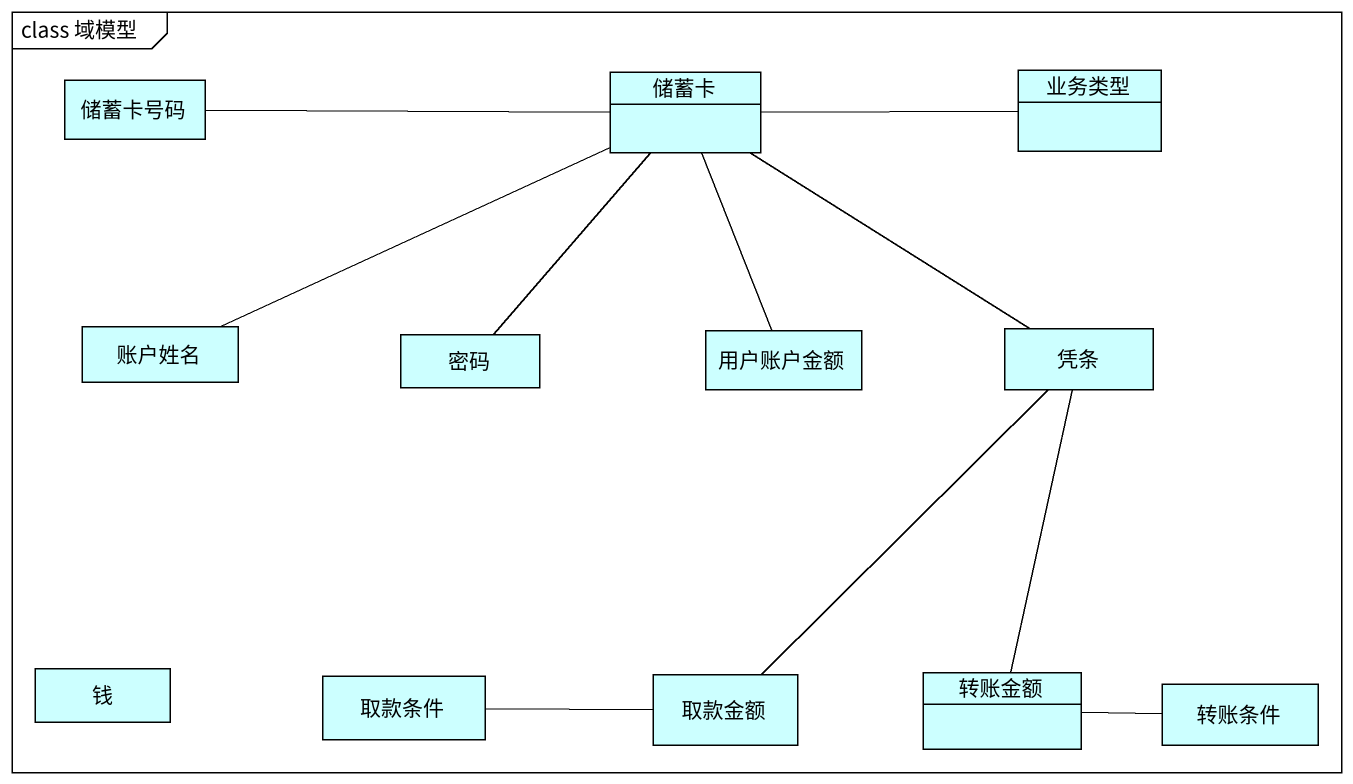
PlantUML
@startuml
mainframe class 域模型
hide circle
hide empty members
class 储蓄卡号码 #CCFFFF
class 储蓄卡 #CCFFFF
class 业务类型 #CCFFFF
class 账户姓名 #CCFFFF
class 密码 #CCFFFF
class 用户账户金额 #CCFFFF
class 凭条 #CCFFFF
class 钱 #CCFFFF
class 取款条件 #CCFFFF
class 取款金额 #CCFFFF
class 转账金额 #CCFFFF
class 转账条件 #CCFFFF
储蓄卡号码 -right- 储蓄卡
储蓄卡 -right- 业务类型
储蓄卡 -- 密码
储蓄卡 -- 用户账户金额
储蓄卡 -- 凭条
账户姓名 -right- 储蓄卡
凭条 -- 取款金额
凭条 -- 转账金额
取款条件 -right- 取款金额
转账金额 -right- 转账条件
@enduml
